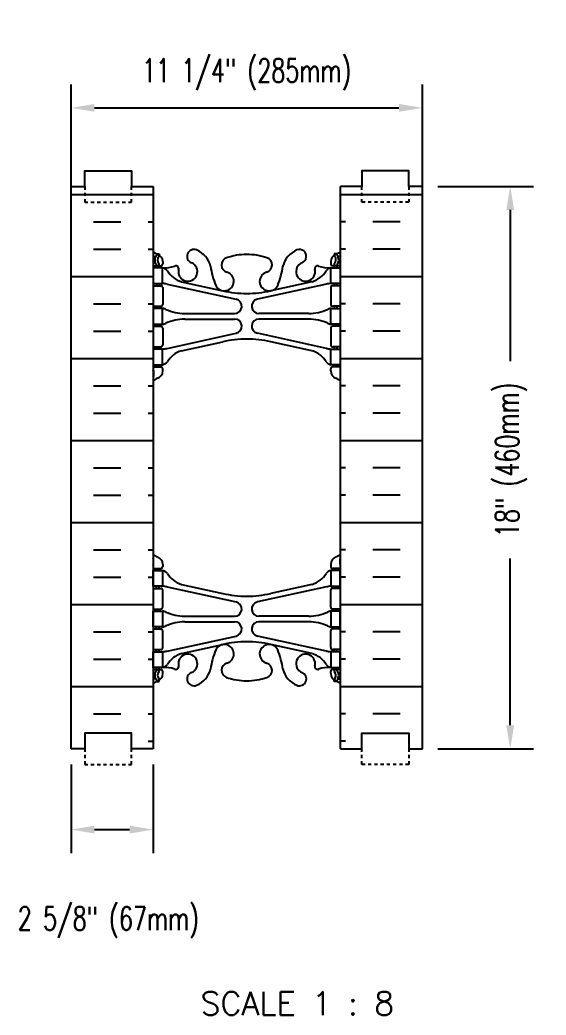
# Model space of a CAD drawing. Header units: inches. Extents: x 118 to 223, y 103 to 202.
# Drawn here: x 118.05 to 134.9, y 121.34 to 153.2 of the extents above; entities that cross this region are included whole.
import ezdxf
from ezdxf.enums import TextEntityAlignment as Align

# ---------------------------------------------------------------- set-up
doc = ezdxf.new("R2010")
doc.units = ezdxf.units.IN
doc.header["$MEASUREMENT"] = 0
doc.linetypes.add('DASHED2', pattern=[0.375, 0.25, -0.125])
for name, color, linetype in [('HATCH', 12, 'Continuous'), ('line25', 2, 'Continuous'), ('LINE50', 5, 'Continuous'), ('LINE9', 9, 'Continuous'), ('TEXT', 4, 'Continuous'), ('Web_Edge', 9, 'Continuous')]:
    doc.layers.add(name, color=color, linetype=linetype)
doc.styles.add('DIM', font='romans.shx', dxfattribs={"width": 0.7})
doc.styles.add('ROMANS', font='romans.shx', dxfattribs={"height": 0.75})
doc.dimstyles.new('ext_8', dxfattribs={"dimscale": 8, "dimtxt": 0.09375, "dimasz": 0.09375, "dimexe": 0.09375, "dimexo": 0.0625, "dimgap": 0.0625, "dimtad": 1, "dimdec": 1, "dimzin": 3, "dimdsep": 46, "dimlunit": 4, "dimtxsty": 'DIM', "dimcen": 0.09, "dimdle": 0.09375, "dimclrt": 4, "dimadec": 0, "dimazin": 0, "dimtfac": 1, "dimtdec": 1, "dimtmove": 2, "dimatfit": 3, "dimfxl": 0, "dimfrac": 2, "dimtolj": 1, "dimtzin": 0, "dimarcsym": 0})

# ---------------------------------------------------------------- blocks, each defined once
blk = doc.blocks.new('*D13')
at = {"layer": 'Defpoints', "color": 0}
for p in [(130.941, 147.864), (130.941, 129.864), (133.753, 129.864)]:
    blk.add_point(p, dxfattribs=at)
at = {"layer": 'TEXT', "color": 0, "lineweight": -2}
for p, q in [((131.441, 147.864), (134.503, 147.864)), ((133.753, 147.114), (133.753, 142.277)), ((133.753, 130.614), (133.753, 135.952)), ((131.441, 129.864), (134.503, 129.864))]:
    blk.add_line(p, q, dxfattribs=at)
at = {"layer": 'TEXT', "color": 0}
for points in [[(133.628, 147.114), (133.878, 147.114), (133.753, 147.864)], [(133.628, 130.614), (133.878, 130.614), (133.753, 129.864)]]:
    blk.add_solid(points, dxfattribs=at)
at = {"layer": 'TEXT', "color": 4, "insert": (133.784, 139.114), "char_height": 0.75, "attachment_point": 5, "rotation": 90, "style": 'DIM'}
blk.add_mtext('\\A1;18" (460mm)', dxfattribs=at)
blk = doc.blocks.new('*D14')
at = {"layer": 'Defpoints', "color": 0}
for p in [(119.691, 129.864), (122.316, 129.864), (122.316, 127.275)]:
    blk.add_point(p, dxfattribs=at)
at = {"layer": 'TEXT', "color": 0, "lineweight": -2}
for p, q in [((119.691, 129.364), (119.691, 126.525)), ((122.316, 129.364), (122.316, 126.525)), ((120.441, 127.275), (121.566, 127.275))]:
    blk.add_line(p, q, dxfattribs=at)
at = {"layer": 'TEXT', "color": 0}
for points in [[(120.441, 127.4), (120.441, 127.15), (119.691, 127.275)], [(121.566, 127.4), (121.566, 127.15), (122.316, 127.275)]]:
    blk.add_solid(points, dxfattribs=at)
at = {"layer": 'TEXT', "color": 4, "insert": (120.887, 124.305), "char_height": 0.75, "attachment_point": 5, "style": 'DIM'}
blk.add_mtext('\\A1;2 5/8" (67mm)', dxfattribs=at)
blk = doc.blocks.new('*D15')
at = {"layer": 'Defpoints', "color": 0}
for p in [(130.941, 150.384), (119.691, 147.364), (130.941, 147.364)]:
    blk.add_point(p, dxfattribs=at)
at = {"layer": 'TEXT', "color": 0, "lineweight": -2}
for p, q in [((119.691, 147.864), (119.691, 151.134)), ((130.941, 147.864), (130.941, 151.134)), ((120.441, 150.384), (130.191, 150.384))]:
    blk.add_line(p, q, dxfattribs=at)
at = {"layer": 'TEXT', "color": 0}
for points in [[(120.441, 150.509), (120.441, 150.259), (119.691, 150.384)], [(130.191, 150.509), (130.191, 150.259), (130.941, 150.384)]]:
    blk.add_solid(points, dxfattribs=at)
at = {"layer": 'TEXT', "color": 4, "insert": (125.316, 151.456), "char_height": 0.75, "attachment_point": 5, "style": 'DIM'}
blk.add_mtext('\\A1;11 1/4" (285mm)', dxfattribs=at)

msp = doc.modelspace()

# ---------------------------------------------------------------- hatches: boundary and pattern name
at = {"layer": 'HATCH'}
h = msp.add_hatch(dxfattribs=at)
h.set_pattern_fill('INSUL', color=256, scale=7, style=0)
h.set_pattern_definition([(0, (-2803.8453, -267.1452), (0, 2.625), []), (0, (-2803.8453, -266.2702), (0, 2.625), [0.875, -0.875]), (0, (-2803.8453, -265.3952), (0, 2.625), [0.875, -0.875])])
h.paths.add_polyline_path([(119.691, 129.864), (120.129, 129.864), (120.129, 130.364), (121.629, 130.364), (121.629, 129.864), (122.316, 129.864), (122.316, 147.864), (121.629, 147.864), (121.629, 148.364), (120.129, 148.364), (120.129, 147.864), (119.691, 147.864)])
h = msp.add_hatch(dxfattribs=at)
h.set_pattern_fill('INSUL', color=256, scale=7, style=0)
h.set_pattern_definition([(180, (3054.478, -267.1452), (0, 2.625), []), (180, (3054.478, -266.2702), (0, 2.625), [0.875, -0.875]), (180, (3054.478, -265.3952), (0, 2.625), [0.875, -0.875])])
h.paths.add_polyline_path([(130.941, 129.864), (130.504, 129.864), (130.504, 130.364), (129.004, 130.364), (129.004, 129.864), (128.316, 129.864), (128.316, 147.864), (129.004, 147.864), (129.004, 148.364), (130.504, 148.364), (130.504, 147.864), (130.941, 147.864)])

# ---------------------------------------------------------------- linework, layer by layer
at = {"layer": 'line25'}
for p, q in [((122.316, 147.864), (122.316, 129.864)), ((128.316, 129.864), (128.316, 147.864))]:
    msp.add_line(p, q, dxfattribs=at)
at = {"layer": 'LINE50'}
for p, q in [((119.691, 129.864), (119.691, 147.864)), ((130.941, 129.864), (130.941, 147.864))]:
    msp.add_line(p, q, dxfattribs=at)
for points in [[(119.691, 147.864), (120.129, 147.864), (120.129, 148.364), (121.629, 148.364), (121.629, 147.864), (122.316, 147.864)], [(130.941, 147.864), (130.504, 147.864), (130.504, 148.364), (129.004, 148.364), (129.004, 147.864), (128.316, 147.864)], [(122.316, 129.864), (121.629, 129.864), (121.629, 130.364), (120.129, 130.364), (120.129, 129.864), (119.691, 129.864)], [(128.316, 129.864), (129.004, 129.864), (129.004, 130.364), (130.504, 130.364), (130.504, 129.864), (130.941, 129.864)]]:
    msp.add_lwpolyline(points, dxfattribs=at)
at = {"layer": 'LINE9', "linetype": 'DASHED2', "ltscale": 0.15}
for points in [[(120.129, 147.864), (120.129, 147.864), (120.129, 147.364), (121.629, 147.364), (121.629, 147.864), (121.629, 147.864)], [(130.504, 147.864), (130.504, 147.864), (130.504, 147.364), (129.004, 147.364), (129.004, 147.864), (129.004, 147.864)], [(120.129, 129.864), (120.129, 129.864), (120.129, 129.364), (121.629, 129.364), (121.629, 129.864), (121.629, 129.864)], [(130.504, 129.864), (130.504, 129.864), (130.504, 129.364), (129.004, 129.364), (129.004, 129.864), (129.004, 129.864)]]:
    msp.add_lwpolyline(points, dxfattribs=at)
at = {"layer": 'Web_Edge'}
for p, q in [((122.426, 145.709), (122.516, 145.709)), ((122.516, 145.709), (122.516, 145.668)), ((128.206, 145.709), (128.116, 145.709)), ((128.116, 145.709), (128.116, 145.668)), ((122.316, 145.43), (122.358, 145.43)), ((122.316, 145.33), (122.564, 145.33)), ((122.426, 145.33), (122.426, 145.26)), ((122.516, 145.33), (122.516, 145.26)), ((122.626, 145.46), (122.626, 145.393)), ((128.006, 145.46), (128.006, 145.393)), ((128.316, 145.33), (128.069, 145.33)), ((128.116, 145.33), (128.116, 145.26)), ((128.206, 145.33), (128.206, 145.26)), ((128.316, 145.43), (128.274, 145.43)), ((122.316, 144.69), (122.564, 144.69)), ((122.426, 144.76), (122.426, 144.69)), ((122.516, 144.76), (122.516, 144.69)), ((122.765, 144.737), (124.977, 144.255)), ((123.226, 144.819), (124.548, 144.529)), ((127.867, 144.737), (125.656, 144.255)), ((127.406, 144.819), (126.084, 144.529)), ((128.316, 144.69), (128.069, 144.69)), ((128.116, 144.76), (128.116, 144.69)), ((128.206, 144.76), (128.206, 144.69)), ((122.626, 144.628), (122.626, 144.093)), ((128.006, 144.628), (128.006, 144.093)), ((122.316, 144.03), (122.564, 144.03)), ((122.426, 144.03), (122.426, 143.96)), ((122.516, 144.03), (122.516, 143.96)), ((123.331, 143.8), (124.927, 143.8)), ((127.302, 143.8), (125.705, 143.8)), ((128.316, 144.03), (128.069, 144.03)), ((128.116, 144.03), (128.116, 143.96)), ((128.206, 144.03), (128.206, 143.96)), ((122.426, 143.46), (122.426, 143.39)), ((122.516, 143.46), (122.516, 143.39)), ((123.331, 143.62), (124.927, 143.62)), ((127.302, 143.62), (125.705, 143.62)), ((128.116, 143.46), (128.116, 143.39)), ((128.206, 143.46), (128.206, 143.39)), ((122.316, 143.39), (122.564, 143.39)), ((122.626, 143.328), (122.626, 142.793)), ((122.765, 142.684), (124.977, 143.166)), ((127.867, 142.684), (125.656, 143.166)), ((128.006, 143.328), (128.006, 142.793)), ((128.316, 143.39), (128.069, 143.39)), ((123.226, 142.602), (124.548, 142.892)), ((127.406, 142.602), (126.084, 142.892)), ((122.316, 142.73), (122.564, 142.73)), ((122.426, 142.73), (122.426, 142.66)), ((122.516, 142.73), (122.516, 142.66)), ((128.316, 142.73), (128.069, 142.73)), ((128.116, 142.73), (128.116, 142.66)), ((128.206, 142.73), (128.206, 142.66)), ((122.426, 142.16), (122.426, 142.09)), ((122.516, 142.16), (122.516, 142.09)), ((128.116, 142.16), (128.116, 142.09)), ((128.206, 142.16), (128.206, 142.09)), ((122.316, 142.09), (122.564, 142.09)), ((122.326, 141.97), (122.326, 141.784)), ((122.626, 141.96), (122.626, 142.028)), ((128.006, 141.96), (128.006, 142.028)), ((128.316, 142.09), (128.069, 142.09)), ((128.306, 141.97), (128.306, 141.784)), ((122.326, 135.758), (122.326, 135.944)), ((122.626, 135.768), (122.626, 135.701)), ((128.006, 135.768), (128.006, 135.701)), ((128.306, 135.758), (128.306, 135.944)), ((122.316, 135.638), (122.564, 135.638)), ((122.426, 135.568), (122.426, 135.638)), ((122.516, 135.568), (122.516, 135.638)), ((128.316, 135.638), (128.069, 135.638)), ((128.116, 135.568), (128.116, 135.638)), ((128.206, 135.568), (128.206, 135.638)), ((123.226, 135.127), (124.548, 134.837)), ((127.406, 135.127), (126.084, 134.837)), ((122.316, 134.998), (122.564, 134.998)), ((122.426, 134.998), (122.426, 135.068)), ((122.516, 134.998), (122.516, 135.068)), ((122.626, 134.401), (122.626, 134.936)), ((122.765, 135.044), (124.977, 134.563)), ((127.867, 135.044), (125.656, 134.563)), ((128.006, 134.401), (128.006, 134.936)), ((128.316, 134.998), (128.069, 134.998)), ((128.116, 134.998), (128.116, 135.068)), ((128.206, 134.998), (128.206, 135.068)), ((122.316, 134.338), (122.564, 134.338)), ((122.426, 134.268), (122.426, 134.338)), ((122.516, 134.268), (122.516, 134.338)), ((128.316, 134.338), (128.069, 134.338)), ((128.116, 134.268), (128.116, 134.338)), ((128.206, 134.268), (128.206, 134.338)), ((123.331, 134.108), (124.927, 134.108)), ((123.331, 133.928), (124.927, 133.928)), ((127.302, 134.108), (125.705, 134.108)), ((127.302, 133.928), (125.705, 133.928)), ((122.316, 133.698), (122.564, 133.698)), ((122.426, 133.698), (122.426, 133.768)), ((122.516, 133.698), (122.516, 133.768)), ((122.626, 133.101), (122.626, 133.636)), ((128.006, 133.101), (128.006, 133.636)), ((128.316, 133.698), (128.069, 133.698)), ((128.116, 133.698), (128.116, 133.768)), ((128.206, 133.698), (128.206, 133.768)), ((122.765, 132.992), (124.977, 133.473)), ((123.226, 132.909), (124.548, 133.2)), ((127.867, 132.992), (125.656, 133.473)), ((127.406, 132.909), (126.084, 133.2)), ((122.316, 133.038), (122.564, 133.038)), ((122.426, 132.968), (122.426, 133.038)), ((122.516, 132.968), (122.516, 133.038)), ((128.316, 133.038), (128.069, 133.038)), ((128.116, 132.968), (128.116, 133.038)), ((128.206, 132.968), (128.206, 133.038)), ((122.316, 132.398), (122.564, 132.398)), ((122.316, 132.298), (122.358, 132.298)), ((122.426, 132.398), (122.426, 132.468)), ((122.516, 132.398), (122.516, 132.468)), ((122.626, 132.268), (122.626, 132.336)), ((128.006, 132.268), (128.006, 132.336)), ((128.316, 132.398), (128.069, 132.398)), ((128.116, 132.398), (128.116, 132.468)), ((128.206, 132.398), (128.206, 132.468)), ((128.316, 132.298), (128.274, 132.298)), ((122.426, 132.019), (122.516, 132.019)), ((122.516, 132.019), (122.516, 132.061)), ((128.116, 132.019), (128.116, 132.061)), ((128.206, 132.019), (128.116, 132.019))]:
    msp.add_line(p, q, dxfattribs=at)
for points in [[(122.321, 144.76), (122.621, 144.76), (122.621, 145.26), (122.321, 145.26)], [(128.311, 144.76), (128.011, 144.76), (128.011, 145.26), (128.311, 145.26)], [(122.321, 143.46), (122.621, 143.46), (122.621, 143.96), (122.321, 143.96)], [(128.311, 143.46), (128.011, 143.46), (128.011, 143.96), (128.311, 143.96)], [(122.321, 142.16), (122.621, 142.16), (122.621, 142.66), (122.321, 142.66)], [(128.311, 142.16), (128.011, 142.16), (128.011, 142.66), (128.311, 142.66)], [(122.321, 135.568), (122.621, 135.568), (122.621, 135.068), (122.321, 135.068)], [(128.311, 135.568), (128.011, 135.568), (128.011, 135.068), (128.311, 135.068)], [(122.321, 134.268), (122.621, 134.268), (122.621, 133.768), (122.321, 133.768)], [(128.311, 134.268), (128.011, 134.268), (128.011, 133.768), (128.311, 133.768)], [(122.321, 132.968), (122.621, 132.968), (122.621, 132.468), (122.321, 132.468)], [(128.311, 132.968), (128.011, 132.968), (128.011, 132.468), (128.311, 132.468)]]:
    msp.add_lwpolyline(points, close=True, dxfattribs=at)
for centre, radius, start, end in [((122.626, 146.168), 0.5, 231.6833, 250.5288), ((122.626, 146.168), 0.6, 238.8907, 245.0748), ((122.62, 145.515), 0.25, 140.1145, 222.4609), ((122.462, 145.646), 0.045, 319.1879, 141.448), ((122.376, 145.46), 0.25, 0, 70.5288), ((123.626, 145.63), 0.22, 68.1963, 248.1963), ((123.431, 145.142), 0.745, 13.2652, 68.1963), ((125.316, 143.69), 2, 90, 108.923), ((125.316, 143.69), 2, 71.077, 90), ((127.201, 145.142), 0.745, 111.8037, 166.7348), ((127.006, 145.63), 0.22, 291.8037, 111.8037), ((128.256, 145.46), 0.25, 109.4712, 180), ((128.17, 145.646), 0.045, 38.552, 220.8121), ((128.006, 146.168), 0.5, 289.4712, 308.3167), ((128.013, 145.515), 0.25, 317.5391, 39.8855), ((128.006, 146.168), 0.6, 294.9252, 301.1093), ((122.358, 145.45), 0.02, 270, 14.1541), ((122.365, 145.605), 0.02, 340.7916, 65.0748), ((122.469, 145.377), 0.045, 222.4609, 42.4609), ((122.62, 145.515), 0.16, 140.0001, 222.4609), ((122.564, 145.393), 0.0625, 270, 0), ((122.677, 146.259), 1, 266.7879, 289.9067), ((123.047, 145.233), 0.09, 346.6795, 108.8651), ((123.431, 145.142), 0.305, 166.6795, 68.1963), ((127.119, 145.784), 3, 189.0273, 201.1984), ((124.746, 145.355), 0.24, 108.923, 254.2747), ((125.887, 145.355), 0.24, 285.7253, 71.077), ((123.513, 145.784), 3, 338.8016, 350.9727), ((127.201, 145.142), 0.305, 111.8037, 13.3205), ((127.586, 145.233), 0.09, 71.1349, 193.3205), ((127.955, 146.259), 1, 250.0933, 273.2121), ((128.069, 145.393), 0.0625, 180, 270), ((128.164, 145.377), 0.045, 137.5391, 317.5391), ((128.013, 145.515), 0.16, 317.5391, 39.9999), ((128.268, 145.605), 0.02, 114.9252, 199.2084), ((128.274, 145.45), 0.02, 165.8459, 270), ((122.578, 145.014), 0.25, 37.2777, 80.0823), ((123.426, 145.542), 0.75, 210.155, 254.5838), ((124.598, 144.83), 0.305, 205.3782, 74.2747), ((126.035, 144.83), 0.305, 105.7253, 334.6218), ((127.207, 145.542), 0.75, 285.4162, 329.845), ((128.054, 145.014), 0.25, 99.9177, 142.7223), ((122.564, 144.628), 0.0625, 0, 90), ((122.531, 143.765), 1, 76.4291, 84.7991), ((128.102, 143.765), 1, 95.2009, 103.5709), ((128.069, 144.628), 0.0625, 90, 180), ((125.316, 147.796), 3.356, 256.7692, 270), ((125.316, 147.796), 3.356, 270, 283.2308), ((122.564, 144.093), 0.0625, 270, 0), ((124.927, 144.03), 0.23, 270, 77.6055), ((125.705, 144.03), 0.23, 102.3945, 270), ((128.069, 144.093), 0.0625, 180, 270), ((122.617, 143.742), 0.219, 60.4937, 88.92), ((123.361, 145.4), 1.6, 246.5673, 268.9203), ((127.271, 145.4), 1.6, 271.0797, 293.4327), ((128.015, 143.742), 0.219, 91.08, 119.5063), ((122.617, 143.679), 0.219, 271.08, 299.5063), ((122.617, 143.679), 0.219, 271.08, 299.5063), ((123.361, 142.021), 1.6, 91.0797, 113.4327), ((123.361, 142.021), 1.6, 91.0797, 113.4327), ((124.927, 143.39), 0.23, 282.3945, 90), ((125.705, 143.39), 0.23, 90, 257.6055), ((127.271, 142.021), 1.6, 66.5673, 88.9203), ((127.271, 142.021), 1.6, 66.5673, 88.9203), ((128.015, 143.679), 0.219, 240.4937, 268.92), ((128.015, 143.679), 0.219, 240.4937, 268.92), ((122.564, 143.328), 0.0625, 0, 90), ((128.069, 143.328), 0.0625, 90, 180), ((122.564, 142.793), 0.0625, 270, 0), ((125.316, 139.625), 3.356, 90, 103.2308), ((125.316, 139.625), 3.356, 76.7692, 90), ((128.069, 142.793), 0.0625, 180, 270), ((122.531, 143.656), 1, 275.2009, 283.5709), ((123.426, 141.879), 0.75, 105.4162, 149.845), ((127.207, 141.879), 0.75, 30.155, 74.5838), ((128.102, 143.656), 1, 256.4291, 264.7991), ((122.578, 142.407), 0.25, 279.9177, 322.7223), ((128.054, 142.407), 0.25, 217.2777, 260.0823), ((122.306, 141.97), 0.02, 0, 60.012), ((122.376, 141.96), 0.25, 289.4712, 360), ((122.564, 142.028), 0.0625, 360, 90), ((128.069, 142.028), 0.0625, 90, 180), ((128.256, 141.96), 0.25, 180, 250.5288), ((128.326, 141.97), 0.02, 119.988, 180), ((122.626, 141.253), 0.6, 121.073, 121.1093), ((122.626, 141.253), 0.5, 109.4712, 128.3167), ((122.306, 141.784), 0.02, 301.073, 0), ((128.006, 141.253), 0.5, 51.6833, 70.5288), ((128.326, 141.784), 0.02, 180, 238.927), ((128.006, 141.253), 0.6, 58.8907, 58.927), ((122.626, 136.475), 0.5, 231.6833, 250.5288), ((128.006, 136.475), 0.5, 289.4712, 308.3167), ((122.626, 136.475), 0.6, 238.8907, 238.927), ((122.306, 135.758), 0.02, 299.988, 360), ((122.306, 135.944), 0.02, 360, 58.927), ((122.376, 135.768), 0.25, 0, 70.5288), ((128.256, 135.768), 0.25, 109.4712, 180), ((128.326, 135.944), 0.02, 121.073, 180), ((128.326, 135.758), 0.02, 180, 240.012), ((128.006, 136.475), 0.6, 301.073, 301.1093), ((122.564, 135.701), 0.0625, 270, 0), ((122.578, 135.322), 0.25, 37.2777, 80.0823), ((123.426, 135.85), 0.75, 210.155, 254.5838), ((127.207, 135.85), 0.75, 285.4162, 329.845), ((128.054, 135.322), 0.25, 99.9177, 142.7223), ((128.069, 135.701), 0.0625, 180, 270), ((122.564, 134.936), 0.0625, 0, 90), ((122.531, 134.072), 1, 76.4291, 84.7991), ((125.316, 138.104), 3.356, 256.7692, 270), ((125.316, 138.104), 3.356, 270, 283.2308), ((128.102, 134.072), 1, 95.2009, 103.5709), ((128.069, 134.936), 0.0625, 90, 180), ((124.927, 134.338), 0.23, 270, 77.6055), ((125.705, 134.338), 0.23, 102.3945, 270), ((122.564, 134.401), 0.0625, 270, 0), ((122.617, 134.049), 0.219, 60.4937, 88.92), ((122.617, 134.049), 0.219, 60.4937, 88.92), ((123.361, 135.708), 1.6, 246.5673, 268.9203), ((123.361, 135.708), 1.6, 246.5673, 268.9203), ((127.271, 135.708), 1.6, 271.0797, 293.4327), ((127.271, 135.708), 1.6, 271.0797, 293.4327), ((128.015, 134.049), 0.219, 91.08, 119.5063), ((128.015, 134.049), 0.219, 91.08, 119.5063), ((128.069, 134.401), 0.0625, 180, 270), ((123.361, 132.328), 1.6, 91.0797, 113.4327), ((124.927, 133.698), 0.23, 282.3945, 90), ((125.705, 133.698), 0.23, 90, 257.6055), ((127.271, 132.328), 1.6, 66.5673, 88.9203), ((122.564, 133.636), 0.0625, 0, 90), ((122.617, 133.987), 0.219, 271.08, 299.5063), ((128.015, 133.987), 0.219, 240.4937, 268.92), ((128.069, 133.636), 0.0625, 90, 180), ((124.598, 132.899), 0.305, 285.7253, 154.6218), ((125.316, 129.933), 3.356, 90, 103.2308), ((125.316, 129.933), 3.356, 76.7692, 90), ((126.035, 132.899), 0.305, 25.3782, 254.2747), ((122.564, 133.101), 0.0625, 270, 0), ((122.531, 133.964), 1, 275.2009, 283.5709), ((123.426, 132.186), 0.75, 105.4162, 149.845), ((123.431, 132.586), 0.305, 291.8037, 193.3205), ((127.119, 131.944), 3, 158.8016, 170.9727), ((123.513, 131.944), 3, 9.0273, 21.1984), ((127.201, 132.586), 0.305, 346.6795, 248.1963), ((127.207, 132.186), 0.75, 30.155, 74.5838), ((128.102, 133.964), 1, 256.4291, 264.7991), ((128.069, 133.101), 0.0625, 180, 270), ((122.578, 132.714), 0.25, 279.9177, 322.7223), ((124.746, 132.374), 0.24, 105.7253, 251.077), ((125.887, 132.374), 0.24, 288.923, 74.2747), ((128.054, 132.714), 0.25, 217.2777, 260.0823), ((122.358, 132.278), 0.02, 345.8459, 90), ((122.62, 132.214), 0.25, 137.5391, 219.8855), ((122.469, 132.352), 0.045, 317.5391, 137.5391), ((122.62, 132.214), 0.16, 137.5391, 219.9999), ((122.376, 132.268), 0.25, 289.4712, 360), ((122.564, 132.336), 0.0625, 360, 90), ((122.677, 131.47), 1, 70.0933, 93.2121), ((123.047, 132.495), 0.09, 251.1349, 13.3205), ((123.626, 132.099), 0.22, 111.8037, 291.8037), ((123.431, 132.586), 0.745, 291.8037, 346.7348), ((127.201, 132.586), 0.745, 193.2652, 248.1963), ((127.006, 132.099), 0.22, 248.1963, 68.1963), ((127.586, 132.495), 0.09, 166.6795, 288.8651), ((127.955, 131.47), 1, 86.7879, 109.9067), ((128.069, 132.336), 0.0625, 90, 180), ((128.256, 132.268), 0.25, 180, 250.5288), ((128.164, 132.352), 0.045, 42.4609, 222.4609), ((128.013, 132.214), 0.16, 320.0001, 42.4609), ((128.013, 132.214), 0.25, 320.1145, 42.4609), ((128.274, 132.278), 0.02, 90, 194.1541), ((122.626, 131.561), 0.6, 114.9252, 121.1093), ((122.626, 131.561), 0.5, 109.4712, 128.3167), ((122.365, 132.123), 0.02, 294.9252, 19.2084), ((122.462, 132.083), 0.045, 218.552, 40.8121), ((125.316, 134.039), 2, 251.077, 270), ((125.316, 134.039), 2, 270, 288.923), ((128.17, 132.083), 0.045, 139.1879, 321.448), ((128.006, 131.561), 0.5, 51.6833, 70.5288), ((128.268, 132.123), 0.02, 160.7916, 245.0748), ((128.006, 131.561), 0.6, 58.8907, 65.0748)]:
    msp.add_arc(centre, radius, start, end, dxfattribs=at)

# ---------------------------------------------------------------- texts
at = {"layer": 'TEXT', "style": 'ROMANS'}
msp.add_text('SCALE 1 : 8', height=0.75, dxfattribs=at).set_placement((126.933, 121.71), align=Align.MIDDLE_CENTER)

# ---------------------------------------------------------------- dimensions: what is measured, and where the dimension line sits
at = {"layer": 'TEXT'}
dim = msp.add_linear_dim(base=(130.941, 150.384), p1=(119.691, 147.364), p2=(130.941, 147.364), text='11 1/4" (285mm)', dimstyle='ext_8', dxfattribs=at)
dim.commit()
dim.dimension.update_dxf_attribs({"geometry": '*D15', "text_midpoint": (125.316, 151.456)})
dim = msp.add_linear_dim(base=(133.753, 129.864), p1=(130.941, 147.864), p2=(130.941, 129.864), angle=90, text='18" (460mm)', dimstyle='ext_8', dxfattribs=at)
dim.commit()
dim.dimension.update_dxf_attribs({"geometry": '*D13', "text_midpoint": (133.784, 139.114), "dimtype": 160})
dim = msp.add_linear_dim(base=(122.316, 127.275), p1=(119.691, 129.864), p2=(122.316, 129.864), text='2 5/8" (67mm)', dimstyle='ext_8', dxfattribs=at)
dim.commit()
dim.dimension.update_dxf_attribs({"geometry": '*D14', "text_midpoint": (120.887, 124.305), "dimtype": 160})

doc.saveas('drawing.dxf')
